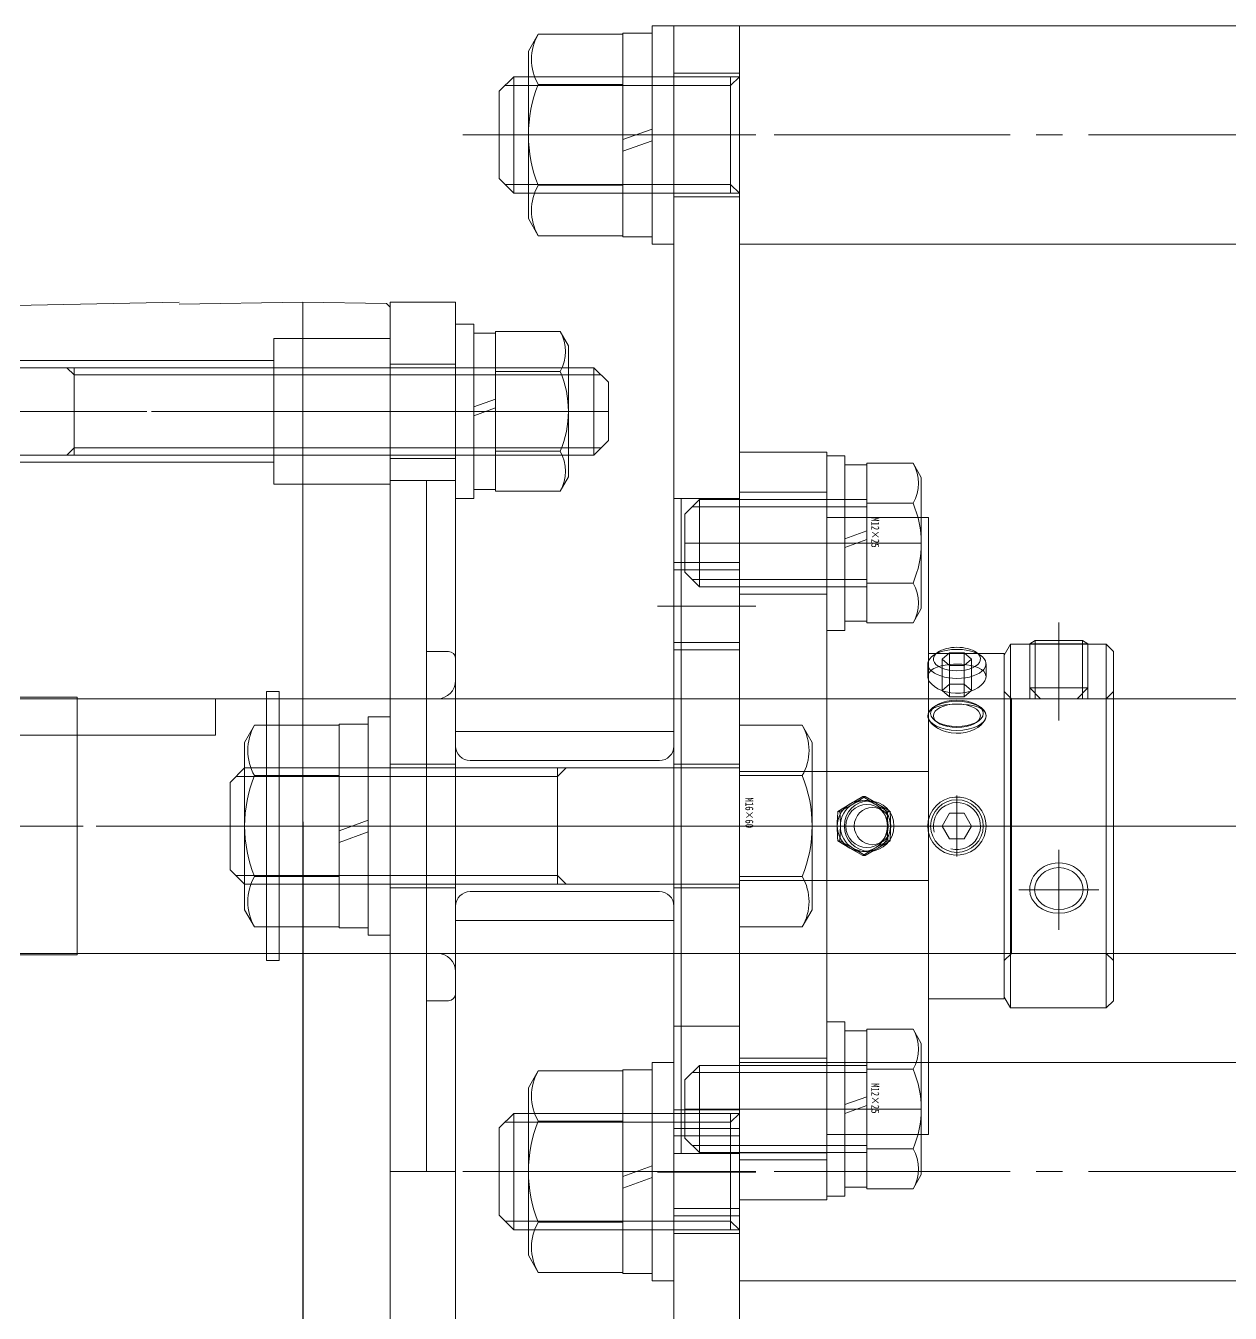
# Model space of a CAD drawing. Units: millimetres at full size. Extents: x -19442 to 19442, y -5866 to 5866.
# Drawn here: x 5594.7 to 5760.2, y -363.8 to -186.9 of the extents above; entities that cross this region are included whole.
import ezdxf
from ezdxf.enums import TextEntityAlignment as Align

# ---------------------------------------------------------------- set-up
doc = ezdxf.new("R2010")
doc.units = ezdxf.units.MM
doc.header["$LTSCALE"] = 3.6
doc.linetypes.add('CHAIN2', pattern=[12, 9, -1, 1, -1])
for name, color, linetype, lineweight in [('0-4_05_CENTER', 2, 'CHAIN2', 9), ('0-6_0', 2, 'Continuous', 9), ('0-8_03_かくれ線', 5, 'Continuous', 9), ('0-9_04_中心線', 4, 'CHAIN2', 9), ('0-C_01_外形線', 134, 'Continuous', 9), ('0-D_02_細線', 6, 'Continuous', 9)]:
    doc.layers.add(name, color=color, linetype=linetype, lineweight=lineweight)
doc.styles.add('ＭＳ ゴシック', font='')
doc.styles.get('ＭＳ ゴシック').set_extended_font_data('MS Gothic')

# ---------------------------------------------------------------- blocks, each defined once
blk = doc.blocks.new('GM-SHYF-RH 0.4kW、1／160、＊＊V、60Hzb_1')
at = {"layer": '0-6_0'}
blk.add_line((72.019, 29), (70.37, 106.5), dxfattribs=at)
at = {"layer": '0-8_03_かくれ線'}
for p, q in [((50, 16), (50, 100)), ((64, 16), (64, 100)), ((-17.7, 43), (-17.7, 73)), ((-17.5, 17), (-17.5, 43)), ((17.5, 17), (17.5, 43)), ((71.722, 29), (72.019, 12)), ((-18.5, 17), (-18.5, 15.25)), ((-18.5, 17), (18.5, 17)), ((18.5, 17), (18.5, 15.25)), ((-18.5, 15.25), (18.5, 15.25)), ((-17.5, 15.25), (-17.5, -6.5)), ((17.5, 15.25), (17.5, -6.5)), ((-116.981, 12), (-15.972, 12)), ((-15.972, 12), (72.019, 12)), ((71.818, 0.5), (72.019, 12)), ((-15.972, 0), (-116.771, 0)), ((-47.5, -5), (-47.5, 0)), ((-15.972, 0), (71.31, 0)), ((47.5, -5), (47.5, 0)), ((71.31, 0), (71.818, 0.5)), ((47.5, -5), (-47.5, -5)), ((-24, -8), (-24, -5)), ((24, -8), (24, -5)), ((-23, -9), (0, -9)), ((23, -9), (0, -9))]:
    blk.add_line(p, q, dxfattribs=at)
for points in [[(-17.7, 43), (17.7, 43), (17.7, 73)], [(47, 0), (47, 16), (67, 16), (67, 0)]]:
    blk.add_lwpolyline(points, dxfattribs=at)
for centre, radius, start, end in [((-20, -6.5), 2.5, 270, 0), ((20, -6.5), 2.5, 180, 270), ((-23, -8), 1, 180, 270), ((23, -8), 1, 270, 0)]:
    blk.add_arc(centre, radius, start, end, dxfattribs=at)
at = {"layer": '0-9_04_中心線'}
for p, q in [((0, 125), (0, -9)), ((57, -2.543), (57, 118.757))]:
    blk.add_line(p, q, dxfattribs=at)

msp = doc.modelspace()

# ---------------------------------------------------------------- linework, layer by layer
at = {"layer": '0-4_05_CENTER'}
msp.add_line((5692.74, -296.869), (5683.74, -296.869), dxfattribs=at)
at = {"layer": '0-6_0', "color": 134}
for p, q in [((5661.74, -193.869), (5659.74, -195.869)), ((5663.74, -193.869), (5661.74, -193.869)), ((5661.74, -209.869), (5661.74, -193.869)), ((5659.74, -207.869), (5659.74, -195.869)), ((5661.74, -209.869), (5659.74, -207.869)), ((5663.74, -209.869), (5661.74, -209.869)), ((5654.18, -279.369), (5684.18, -279.369)), ((5806.78, -279.368), (5744.14, -279.368)), ((5654.18, -314.369), (5684.18, -314.369)), ((5744.14, -314.369), (5806.78, -314.369)), ((5661.74, -336.369), (5659.74, -338.369)), ((5663.74, -336.369), (5661.74, -336.369)), ((5661.74, -352.369), (5661.74, -336.369)), ((5659.74, -350.369), (5659.74, -338.369)), ((5661.74, -352.369), (5659.74, -350.369)), ((5663.74, -352.369), (5661.74, -352.369))]:
    msp.add_line(p, q, dxfattribs=at)
at = {"layer": '0-6_0'}
msp.add_line((5632.739, -224.85), (5632.774, -413.85), dxfattribs=at)
at = {"layer": '0-6_0', "color": 134}
for points in [[(5683.74, -406.869), (5683.74, -186.869), (5692.74, -186.869), (5692.74, -406.869)], [(5842.74, -186.869), (5692.74, -186.869), (5692.74, -216.869), (5842.74, -216.869)], [(5653.74, -413.869), (5653.74, -224.869), (5644.74, -224.869), (5644.74, -413.869)], [(5656.24, -227.869), (5653.74, -227.869), (5653.74, -251.869), (5656.24, -251.869)], [(5653.74, -309.869), (5683.74, -309.869), (5683.74, -283.869), (5653.74, -283.869)], [(5842.74, -329.369), (5692.74, -329.369), (5692.74, -359.369), (5842.74, -359.369)]]:
    msp.add_lwpolyline(points, close=True, dxfattribs=at)
at = {"layer": '0-6_0'}
msp.add_lwpolyline([(5615.74, -225.146), (5632.739, -224.85), (5644.24, -225.05), (5644.74, -225.559), (5644.74, -413.64), (5632.774, -413.85), (5615.74, -413.553)], dxfattribs=at)
at = {"layer": '0-8_03_かくれ線'}
for p, q in [((5692.74, -193.869), (5663.74, -193.869)), ((5692.74, -193.369), (5683.74, -193.369)), ((5691.54, -193.869), (5691.54, -209.869)), ((5691.54, -195.069), (5692.74, -193.869)), ((5691.54, -195.069), (5663.74, -195.069)), ((5691.54, -208.669), (5663.74, -208.669)), ((5691.54, -208.669), (5692.74, -209.869)), ((5692.74, -209.869), (5663.74, -209.869)), ((5692.74, -210.369), (5683.74, -210.369)), ((5644.74, -233.369), (5653.74, -233.369)), ((5544.74, -233.869), (5669.24, -233.869)), ((5601.322, -234.869), (5600.322, -233.869)), ((5601.322, -233.869), (5601.322, -245.869)), ((5601.322, -234.869), (5669.24, -234.869)), ((5544.74, -245.869), (5669.24, -245.869)), ((5601.322, -244.869), (5600.322, -245.869)), ((5601.322, -244.869), (5669.24, -244.869)), ((5644.74, -246.369), (5653.74, -246.369)), ((5644.74, -249.369), (5653.74, -249.369)), ((5692.74, -250.978), (5704.74, -250.978)), ((5692.74, -251.869), (5683.74, -251.869)), ((5687.24, -251.978), (5685.24, -253.978)), ((5710.24, -252.978), (5686.24, -252.978)), ((5710.24, -251.978), (5687.24, -251.978)), ((5687.24, -263.978), (5687.24, -251.978)), ((5692.74, -251.975), (5704.74, -251.975)), ((5685.24, -261.978), (5685.24, -253.978)), ((5704.74, -254.469), (5717.74, -254.469)), ((5683.74, -260.646), (5692.74, -260.646)), ((5683.74, -261.646), (5692.74, -261.646)), ((5687.24, -263.978), (5685.24, -261.978)), ((5710.24, -262.978), (5686.24, -262.978)), ((5710.24, -263.978), (5687.24, -263.978)), ((5704.74, -264.978), (5692.74, -264.978)), ((5683.74, -271.646), (5692.74, -271.646)), ((5732.64, -279.369), (5732.64, -271.869)), ((5733.406, -279.369), (5733.406, -271.869)), ((5739.873, -279.369), (5739.873, -271.869)), ((5740.64, -271.869), (5740.64, -279.369)), ((5683.74, -272.646), (5692.74, -272.646)), ((5721.629, -273.044), (5720.619, -273.919)), ((5720.619, -278.249), (5720.619, -273.919)), ((5720.619, -273.919), (5721.629, -274.794)), ((5721.629, -273.044), (5723.65, -273.044)), ((5721.629, -279.124), (5721.629, -273.044)), ((5724.66, -273.919), (5723.65, -273.044)), ((5723.65, -279.124), (5723.65, -273.044)), ((5723.65, -274.794), (5724.66, -273.919)), ((5724.66, -278.249), (5724.66, -273.919)), ((5718.64, -276.323), (5718.64, -274.583)), ((5721.629, -274.794), (5723.65, -274.794)), ((5726.64, -274.583), (5726.64, -276.324)), ((5724.66, -278.249), (5723.65, -277.374)), ((5654.18, -279.368), (5552.742, -279.368)), ((5620.742, -279.369), (5620.742, -284.369)), ((5684.18, -279.369), (5744.14, -279.369)), ((5729.14, -279.369), (5718.74, -279.369)), ((5720.619, -278.249), (5721.629, -279.124)), ((5721.629, -279.124), (5723.65, -279.124)), ((5723.65, -279.124), (5724.66, -278.249)), ((5730.14, -279.369), (5730.14, -314.369)), ((5740.64, -277.869), (5732.64, -277.869)), ((5734.14, -279.369), (5732.64, -277.869)), ((5739.14, -279.369), (5740.64, -277.869)), ((5743.14, -279.369), (5744.14, -278.369)), ((5743.14, -279.369), (5743.14, -314.369)), ((5719.374, -280.559), (5719.687, -280.337)), ((5725.592, -280.337), (5725.906, -280.559)), ((5720, -282.647), (5719.687, -282.425)), ((5725.592, -282.425), (5725.279, -282.647)), ((5550.742, -284.369), (5620.742, -284.369)), ((5644.74, -288.369), (5653.74, -288.369)), ((5655.74, -287.869), (5681.74, -287.869)), ((5692.74, -288.369), (5683.74, -288.369)), ((5692.74, -288.869), (5624.74, -288.869)), ((5624.74, -304.869), (5624.74, -288.869)), ((5667.74, -290.069), (5624.74, -290.069)), ((5667.74, -288.869), (5667.74, -304.869)), ((5667.74, -290.069), (5668.94, -288.869)), ((5702.74, -289.369), (5692.74, -289.369)), ((5704.74, -289.369), (5704.74, -304.369)), ((5709.694, -292.827), (5711.363, -293.838)), ((5711.787, -293.838), (5711.132, -293.459)), ((5713.207, -294.694), (5711.787, -293.838)), ((5713.141, -294.848), (5713.456, -294.848)), ((5713.141, -298.89), (5711.363, -299.9)), ((5711.787, -299.9), (5713.211, -299.041)), ((5713.141, -298.89), (5713.456, -298.89)), ((5711.363, -299.9), (5709.694, -300.91)), ((5667.74, -303.669), (5624.74, -303.669)), ((5667.74, -303.669), (5668.94, -304.869)), ((5702.74, -304.369), (5692.74, -304.369)), ((5692.74, -304.869), (5624.74, -304.869)), ((5644.74, -305.369), (5653.74, -305.369)), ((5655.74, -305.869), (5681.74, -305.869)), ((5692.74, -305.369), (5683.74, -305.369)), ((5654.18, -314.369), (5552.742, -314.369)), ((5684.18, -314.369), (5744.14, -314.369)), ((5729.14, -314.369), (5718.74, -314.369)), ((5743.14, -314.369), (5744.14, -315.369)), ((5692.74, -324.369), (5683.74, -324.369)), ((5692.74, -328.76), (5704.74, -328.76)), ((5687.24, -329.76), (5685.24, -331.76)), ((5710.24, -330.76), (5686.24, -330.76)), ((5710.24, -329.76), (5687.24, -329.76)), ((5687.24, -341.76), (5687.24, -329.76)), ((5685.24, -339.76), (5685.24, -331.76)), ((5692.74, -335.869), (5683.74, -335.869)), ((5692.74, -336.369), (5663.74, -336.369)), ((5691.54, -337.569), (5663.74, -337.569)), ((5691.54, -336.369), (5691.54, -352.369)), ((5691.54, -337.569), (5692.74, -336.369)), ((5683.74, -338.428), (5692.74, -338.428)), ((5683.74, -339.428), (5692.74, -339.428)), ((5687.24, -341.76), (5685.24, -339.76)), ((5704.74, -339.269), (5717.74, -339.269)), ((5710.24, -340.76), (5686.24, -340.76)), ((5692.74, -341.869), (5683.74, -341.869)), ((5692.74, -341.869), (5684.74, -341.869)), ((5710.24, -341.76), (5687.24, -341.76)), ((5692.74, -341.762), (5704.74, -341.762)), ((5704.74, -342.76), (5692.74, -342.76)), ((5644.74, -344.369), (5653.74, -344.369)), ((5683.74, -349.428), (5692.74, -349.428)), ((5691.54, -351.169), (5663.74, -351.169)), ((5683.74, -350.428), (5692.74, -350.428)), ((5691.54, -351.169), (5692.74, -352.369)), ((5692.74, -352.369), (5663.74, -352.369)), ((5692.74, -352.869), (5683.74, -352.869))]:
    msp.add_line(p, q, dxfattribs=at)
for points in [[(5684.74, -341.869), (5684.74, -251.869), (5692.74, -251.869)], [(5726.64, -276.322), (5726.616, -276.544), (5726.488, -276.888), (5726.255, -277.231), (5725.921, -277.562), (5725.496, -277.866), (5724.985, -278.135), (5724.407, -278.353), (5723.777, -278.51), (5723.115, -278.598), (5722.446, -278.613), (5721.783, -278.557), (5721.148, -278.431), (5720.555, -278.243), (5720.016, -277.999), (5719.549, -277.71), (5719.166, -277.386), (5718.881, -277.041), (5718.705, -276.691), (5718.64, -276.346), (5718.64, -276.323), (5718.688, -276.02), (5718.845, -275.719), (5719.108, -275.448), (5719.467, -275.213), (5719.919, -275.014), (5720.448, -274.855), (5721.043, -274.736), (5721.685, -274.657), (5722.159, -274.627), (5722.64, -274.617)], [(5722.64, -274.617), (5723.306, -274.636), (5723.953, -274.696), (5724.562, -274.795), (5725.118, -274.933), (5725.608, -275.114), (5726.015, -275.334), (5726.328, -275.593), (5726.537, -275.887), (5726.632, -276.206), (5726.64, -276.322)], [(5723.65, -277.374), (5721.629, -277.374), (5720.619, -278.249)], [(5743.14, -279.369), (5730.14, -279.369), (5729.14, -278.369)], [(5718.725, -281.318), (5718.674, -281.46), (5718.64, -281.713)], [(5726.64, -281.713), (5726.584, -281.394), (5726.421, -281.103), (5726.154, -280.849), (5725.792, -280.633), (5725.337, -280.454), (5724.806, -280.315), (5724.205, -280.212), (5723.559, -280.147), (5722.896, -280.117), (5722.225, -280.121), (5721.58, -280.158), (5720.964, -280.227), (5720.39, -280.333), (5719.877, -280.476), (5719.431, -280.662), (5719.074, -280.888), (5718.82, -281.156), (5718.725, -281.318)], [(5718.64, -281.713), (5718.66, -281.92), (5718.721, -282.132), (5718.735, -282.166)], [(5718.735, -282.166), (5718.906, -282.482), (5719.19, -282.828), (5719.573, -283.161), (5720.039, -283.463), (5720.589, -283.725), (5721.199, -283.928), (5721.848, -284.059), (5722.521, -284.113), (5723.181, -284.088), (5723.825, -283.989), (5724.434, -283.82), (5724.993, -283.592), (5725.499, -283.307), (5725.925, -282.983), (5726.263, -282.631), (5726.498, -282.268), (5726.604, -281.986), (5726.64, -281.713)], [(5711.363, -293.838), (5713.141, -294.848), (5713.118, -295.34), (5713.101, -295.838), (5713.09, -296.352), (5713.086, -296.869)], [(5713.506, -296.341), (5713.505, -296.254), (5713.494, -295.785), (5713.466, -295.055)], [(5713.086, -296.869), (5713.087, -297.013), (5713.092, -297.484), (5713.103, -297.953), (5713.141, -298.89)], [(5713.466, -298.68), (5713.478, -298.398), (5713.495, -297.9), (5713.506, -297.386), (5713.51, -296.869)], [(5743.14, -314.369), (5730.14, -314.369), (5729.14, -315.369)]]:
    msp.add_lwpolyline(points, dxfattribs=at)
msp.add_circle((5722.64, -296.869), 3.616, dxfattribs=at)
for centre, start, end in [((5655.74, -285.869), 180, 270), ((5681.74, -285.869), 270, 0), ((5655.74, -307.869), 90, 180), ((5681.74, -307.869), 0, 90)]:
    msp.add_arc(centre, 2, start, end, dxfattribs=at)
for centre, major_axis, ratio, start_param, end_param in [((5722.64, -274.583), (4, 0), 0.5, 2.3381013, 7.0866766), ((5722.64, -273.919), (3.233, 0), 0.5, 2.5261129, 6.898665), ((5710.063, -296.869), (0, -3.5), 0.984808, 2.6179939, 2.9902535), ((5710.063, -296.869), (0, -3.5), 0.984808, 1.5707963, 2.6179939), ((5710.063, -296.869), (0, -3.5), 0.984808, 0.5235988, 1.5707963), ((5710.063, -296.869), (0, -3.5), 0.984808, 0.1513392, 0.5235988), ((5736.64, -305.619), (4, 0), 0.923935, 6.2831853, 9.424778), ((5736.64, -305.619), (-3.324, 0), 0.91394, 3.1415927, 6.2831853), ((5736.64, -305.619), (4, 0), 0.808116, 3.1415927, 6.2831853), ((5736.64, -305.619), (3.324, 0), 0.818111, 3.1415927, 6.2831853)]:
    msp.add_ellipse(centre, major_axis=major_axis, ratio=ratio, start_param=start_param, end_param=end_param, dxfattribs=at)
for centre, major_axis, ratio in [((5722.64, -281.381), (-3.616, 0), 0.5), ((5722.64, -281.713), (4, 0), 0.5), ((5722.64, -281.713), (3.233, 0), 0.5), ((5709.64, -296.869), (0, 3.5), 0.984808), ((5710.273, -296.869), (0, 2.96), 0.984808)]:
    msp.add_ellipse(centre, major_axis=major_axis, ratio=ratio, dxfattribs=at)
at = {"layer": '0-9_04_中心線'}
for p, q in [((5902.74, -201.869), (5654.74, -201.869)), ((5680.74, -201.869), (5683.74, -201.869)), ((5694.99, -201.869), (5681.49, -201.869)), ((5532.74, -239.869), (5674.74, -239.869)), ((5635.74, -239.869), (5662.74, -239.869)), ((5669.24, -239.869), (5653.74, -239.869)), ((5717.74, -257.978), (5685.24, -257.978)), ((5705.34, -257.978), (5692.14, -257.978)), ((5707.24, -257.978), (5704.74, -257.978)), ((5681.49, -266.646), (5694.99, -266.646)), ((5736.64, -268.869), (5736.64, -282.369)), ((5722.64, -292.669), (5722.64, -301.069)), ((7026.325, -296.869), (5545.742, -296.869)), ((5702.74, -296.869), (5622.74, -296.869)), ((5635.74, -296.869), (5662.74, -296.869)), ((5641.74, -296.869), (5644.74, -296.869)), ((5648.74, -296.869), (5688.74, -296.869)), ((5694.99, -296.869), (5681.49, -296.869)), ((5682.52, -296.869), (5731.36, -296.869)), ((5726.14, -296.869), (5747.14, -296.869)), ((5736.64, -300.119), (5736.64, -311.119)), ((5731.14, -305.619), (5742.14, -305.619)), ((5717.74, -335.76), (5685.24, -335.76)), ((5705.34, -335.76), (5692.14, -335.76)), ((5707.24, -335.76), (5704.74, -335.76)), ((5902.74, -344.369), (5654.74, -344.369)), ((5680.74, -344.369), (5683.74, -344.369)), ((5694.99, -344.369), (5681.49, -344.369)), ((5681.49, -344.458), (5694.99, -344.458))]:
    msp.add_line(p, q, dxfattribs=at)
for points in [[(5663.74, -201.869), (5676.74, -201.869), (5680.74, -201.869)], [(5624.74, -296.869), (5637.74, -296.869), (5641.74, -296.869)], [(5663.74, -344.369), (5676.74, -344.369), (5680.74, -344.369)]]:
    msp.add_lwpolyline(points, dxfattribs=at)
at = {"layer": '0-C_01_外形線'}
for p, q in [((5683.74, -216.869), (5683.74, -186.869)), ((5665.1, -188.012), (5663.74, -190.369)), ((5676.74, -188.012), (5665.1, -188.012)), ((5676.74, -187.869), (5676.74, -202.525)), ((5680.74, -187.869), (5676.74, -187.869)), ((5680.74, -187.869), (5680.74, -201.069)), ((5663.74, -190.369), (5663.74, -213.369)), ((5676.74, -194.941), (5665.1, -194.941)), ((5680.74, -201.069), (5676.74, -202.525)), ((5680.74, -202.669), (5676.74, -204.125)), ((5680.74, -202.669), (5680.74, -215.869)), ((5676.74, -204.125), (5676.74, -215.869)), ((5676.74, -208.797), (5665.1, -208.797)), ((5665.1, -215.725), (5663.74, -213.369)), ((5676.74, -215.869), (5680.74, -215.869)), ((5680.74, -216.869), (5683.74, -216.869)), ((5656.24, -239.269), (5656.24, -229.119)), ((5659.24, -229.119), (5656.24, -229.119)), ((5659.24, -228.899), (5668.102, -228.899)), ((5659.24, -250.839), (5659.24, -228.899)), ((5659.24, -238.177), (5659.24, -229.119)), ((5668.102, -228.899), (5669.24, -230.869)), ((5669.24, -248.869), (5669.24, -230.869)), ((5659.24, -234.384), (5668.102, -234.384)), ((5669.24, -233.869), (5672.74, -233.869)), ((5672.74, -233.869), (5674.74, -235.869)), ((5672.74, -233.869), (5672.74, -245.869)), ((5674.74, -235.869), (5674.74, -243.869)), ((5656.24, -239.269), (5659.24, -238.177)), ((5656.24, -240.469), (5659.24, -239.377)), ((5656.24, -250.619), (5656.24, -240.469)), ((5659.24, -250.619), (5659.24, -239.377)), ((5672.74, -245.869), (5674.74, -243.869)), ((5659.24, -245.354), (5668.102, -245.354)), ((5669.24, -245.869), (5672.74, -245.869)), ((5704.74, -289.369), (5704.74, -245.478)), ((5704.74, -245.978), (5704.74, -269.978)), ((5707.24, -257.378), (5707.24, -247.228)), ((5710.24, -247.228), (5707.24, -247.228)), ((5710.24, -247.008), (5716.602, -247.008)), ((5710.24, -247.008), (5710.24, -268.948)), ((5710.24, -256.286), (5710.24, -247.228)), ((5716.602, -247.008), (5717.74, -248.978)), ((5668.102, -250.839), (5669.24, -248.869)), ((5717.74, -266.978), (5717.74, -248.978)), ((5656.24, -250.619), (5659.24, -250.619)), ((5659.24, -250.839), (5668.102, -250.839)), ((5710.24, -252.493), (5716.602, -252.493)), ((5718.74, -254.469), (5717.74, -254.469)), ((5718.74, -339.269), (5718.74, -254.469)), ((5707.24, -257.378), (5710.24, -256.286)), ((5707.24, -258.578), (5710.24, -257.486)), ((5710.24, -268.728), (5710.24, -257.486)), ((5707.24, -268.728), (5707.24, -258.578)), ((5710.24, -263.463), (5716.602, -263.463)), ((5716.602, -268.948), (5717.74, -266.978)), ((5707.24, -268.728), (5710.24, -268.728)), ((5710.24, -268.948), (5716.602, -268.948)), ((5707.24, -269.978), (5704.74, -269.978)), ((5729.14, -273.369), (5730.006, -271.869)), ((5743.14, -271.869), (5730.006, -271.869)), ((5730.006, -271.869), (5730.006, -321.869)), ((5733.406, -271.369), (5732.64, -271.812)), ((5740.64, -271.812), (5732.64, -271.812)), ((5732.64, -271.869), (5732.64, -271.812)), ((5733.406, -271.369), (5739.873, -271.369)), ((5740.64, -271.812), (5739.873, -271.369)), ((5740.64, -271.869), (5740.64, -271.812)), ((5743.14, -271.869), (5744.14, -272.869)), ((5743.14, -271.869), (5743.14, -321.869)), ((5718.74, -273.144), (5729.14, -273.144)), ((5719.374, -273.429), (5719.776, -273.144)), ((5719.776, -273.144), (5720, -272.986)), ((5725.279, -272.986), (5725.503, -273.144)), ((5725.503, -273.144), (5725.906, -273.429)), ((5729.14, -320.594), (5729.14, -273.144)), ((5729.14, -273.369), (5729.14, -320.369)), ((5744.14, -320.869), (5744.14, -272.869)), ((5626.1, -283.012), (5624.74, -285.369)), ((5637.74, -283.012), (5626.1, -283.012)), ((5637.74, -282.869), (5637.74, -297.525)), ((5641.74, -282.869), (5637.74, -282.869)), ((5641.74, -282.869), (5641.74, -296.069)), ((5644.74, -311.869), (5644.74, -281.869)), ((5692.74, -283.012), (5701.379, -283.012)), ((5692.74, -283.012), (5692.74, -310.725)), ((5701.379, -283.012), (5702.74, -285.369)), ((5624.74, -285.369), (5624.74, -308.369)), ((5702.74, -308.369), (5702.74, -285.369)), ((5624.74, -288.869), (5622.74, -290.869)), ((5637.74, -289.941), (5626.1, -289.941)), ((5692.74, -289.941), (5701.379, -289.941)), ((5718.74, -289.369), (5702.74, -289.369)), ((5622.74, -302.869), (5622.74, -290.869)), ((5710.009, -292.827), (5708.34, -293.838)), ((5711.132, -293.459), (5710.009, -292.827)), ((5708.34, -293.838), (5706.562, -294.848)), ((5713.456, -294.848), (5713.207, -294.694)), ((5713.466, -295.055), (5713.456, -294.848)), ((5721.629, -295.119), (5723.65, -295.119)), ((5723.65, -295.119), (5724.66, -296.869)), ((5641.74, -296.069), (5637.74, -297.525)), ((5713.51, -296.869), (5713.506, -296.341)), ((5724.66, -296.869), (5723.65, -298.619)), ((5641.74, -297.669), (5637.74, -299.125)), ((5641.74, -297.669), (5641.74, -310.869)), ((5706.247, -298.89), (5706.562, -298.89)), ((5713.211, -299.041), (5713.456, -298.89)), ((5713.456, -298.89), (5713.466, -298.68)), ((5721.629, -298.619), (5723.65, -298.619)), ((5637.74, -299.125), (5637.74, -310.869)), ((5710.009, -300.91), (5711.13, -300.28)), ((5711.13, -300.28), (5711.787, -299.9)), ((5709.694, -300.91), (5710.009, -300.91)), ((5624.74, -304.869), (5622.74, -302.869)), ((5637.74, -303.797), (5626.1, -303.797)), ((5692.74, -303.797), (5701.379, -303.797)), ((5718.74, -304.369), (5702.74, -304.369)), ((5704.74, -348.26), (5704.74, -304.369)), ((5626.1, -310.725), (5624.74, -308.369)), ((5701.379, -310.725), (5702.74, -308.369)), ((5637.74, -310.869), (5641.74, -310.869)), ((5692.74, -310.725), (5701.379, -310.725)), ((5641.74, -311.869), (5644.74, -311.869)), ((5729.14, -320.594), (5718.74, -320.594)), ((5729.14, -320.369), (5730.006, -321.869)), ((5743.14, -321.869), (5730.006, -321.869)), ((5743.14, -321.869), (5744.14, -320.869)), ((5704.74, -323.76), (5704.74, -347.76)), ((5707.24, -335.16), (5707.24, -325.01)), ((5710.24, -325.01), (5707.24, -325.01)), ((5710.24, -324.79), (5716.602, -324.79)), ((5710.24, -324.79), (5710.24, -346.729)), ((5710.24, -334.068), (5710.24, -325.01)), ((5716.602, -324.79), (5717.74, -326.76)), ((5717.74, -344.76), (5717.74, -326.76)), ((5665.1, -330.512), (5663.74, -332.869)), ((5676.74, -330.512), (5665.1, -330.512)), ((5676.74, -330.369), (5676.74, -345.025)), ((5680.74, -330.369), (5676.74, -330.369)), ((5680.74, -330.369), (5680.74, -343.569)), ((5683.74, -359.369), (5683.74, -329.369)), ((5710.24, -330.275), (5716.602, -330.275)), ((5663.74, -332.869), (5663.74, -355.869)), ((5707.24, -335.16), (5710.24, -334.068)), ((5707.24, -336.36), (5710.24, -335.268)), ((5710.24, -346.51), (5710.24, -335.268)), ((5676.74, -337.441), (5665.1, -337.441)), ((5707.24, -346.51), (5707.24, -336.36)), ((5718.74, -339.269), (5717.74, -339.269)), ((5710.24, -341.245), (5716.602, -341.245)), ((5680.74, -343.569), (5676.74, -345.025)), ((5716.602, -346.729), (5717.74, -344.76)), ((5680.74, -345.169), (5676.74, -346.625)), ((5676.74, -346.625), (5676.74, -358.369)), ((5680.74, -345.169), (5680.74, -358.369)), ((5707.24, -346.51), (5710.24, -346.51)), ((5710.24, -346.729), (5716.602, -346.729)), ((5704.74, -348.26), (5692.74, -348.26)), ((5707.24, -347.76), (5704.74, -347.76)), ((5676.74, -351.297), (5665.1, -351.297)), ((5665.1, -358.225), (5663.74, -355.869)), ((5676.74, -358.369), (5680.74, -358.369)), ((5680.74, -359.369), (5683.74, -359.369))]:
    msp.add_line(p, q, dxfattribs=at)
for points in [[(5680.74, -216.869), (5680.74, -186.869), (5683.74, -186.869)], [(5676.74, -188.012), (5676.74, -215.725), (5665.1, -215.725)], [(5692.74, -348.26), (5692.74, -245.478), (5704.74, -245.478)], [(5704.74, -245.978), (5707.24, -245.978), (5707.24, -269.978)], [(5637.74, -283.012), (5637.74, -310.725), (5626.1, -310.725)], [(5641.74, -311.869), (5641.74, -281.869), (5644.74, -281.869)], [(5706.247, -294.848), (5707.916, -293.838), (5709.694, -292.827), (5710.009, -292.827)], [(5706.247, -298.89), (5706.225, -298.398), (5706.208, -297.9), (5706.197, -297.386), (5706.193, -296.869), (5706.193, -296.725), (5706.198, -296.254), (5706.209, -295.785), (5706.247, -294.848), (5706.562, -294.848)], [(5706.562, -294.848), (5706.584, -295.34), (5706.602, -295.838), (5706.613, -296.352), (5706.616, -296.869), (5706.616, -297.013), (5706.611, -297.484), (5706.6, -297.953), (5706.562, -298.89)], [(5721.629, -298.619), (5720.619, -296.869), (5721.629, -295.119)], [(5709.694, -300.91), (5707.916, -299.9), (5706.247, -298.89)], [(5706.562, -298.89), (5708.34, -299.9), (5710.009, -300.91)], [(5704.74, -323.76), (5707.24, -323.76), (5707.24, -347.76)], [(5676.74, -330.512), (5676.74, -358.225), (5665.1, -358.225)], [(5680.74, -359.369), (5680.74, -329.369), (5683.74, -329.369)]]:
    msp.add_lwpolyline(points, dxfattribs=at)
for centre, radius, start, end in [((5671.1, -191.477), 6.928, 150.00001, 209.99999), ((5682.061, -201.869), 18.321, 157.78075, 202.21925), ((5671.1, -212.261), 6.928, 150.00001, 209.99999), ((5663.352, -231.642), 5.485, 330.00001, 29.99999), ((5655.444, -239.869), 13.796, 336.57346, 23.42654), ((5663.352, -248.096), 5.485, 330.00001, 29.99999), ((5711.852, -249.751), 5.485, 330.00001, 29.99999), ((5703.944, -257.978), 13.796, 336.57346, 23.42654), ((5711.852, -266.205), 5.485, 330.00001, 29.99999), ((5632.1, -286.477), 6.928, 150.00001, 209.99999), ((5695.379, -286.477), 6.928, 330.00001, 29.99999), ((5643.061, -296.869), 18.321, 157.78075, 202.21925), ((5684.418, -296.869), 18.321, 337.78075, 22.21925), ((5722.64, -296.869), 4, 192.83857, 167.16143), ((5722.64, -296.869), 4, 167.16143, 192.83857), ((5632.1, -307.261), 6.928, 150.00001, 209.99999), ((5695.379, -307.261), 6.928, 330.00001, 29.99999), ((5711.852, -327.533), 5.485, 330.00001, 29.99999), ((5671.1, -333.977), 6.928, 150.00001, 209.99999), ((5703.944, -335.76), 13.796, 336.57346, 23.42654), ((5682.061, -344.369), 18.321, 157.78075, 202.21925), ((5711.852, -343.987), 5.485, 330.00001, 29.99999), ((5671.1, -354.761), 6.928, 150.00001, 209.99999)]:
    msp.add_arc(centre, radius, start, end, dxfattribs=at)
for centre, major_axis, ratio, start_param, end_param in [((5722.64, -274.583), (4, 0), 0.5, 0.8034913, 2.3381013), ((5722.64, -273.919), (3.233, 0), 0.5, 0.6154797, 2.5261129), ((5710.063, -296.869), (0, -3.5), 0.984808, 2.9902535, 3.6651914), ((5710.063, -296.869), (0, -3.5), 0.984808, 3.6651914, 4.712389), ((5710.063, -296.869), (0, -3.5), 0.984808, 4.712389, 5.7595865), ((5710.063, -296.869), (0, -3.5), 0.984808, 5.7595865, 6.4345245)]:
    msp.add_ellipse(centre, major_axis=major_axis, ratio=ratio, start_param=start_param, end_param=end_param, dxfattribs=at)
for centre, major_axis in [((5710.577, -296.869), (0, 3.46)), ((5711.046, -296.869), (0, 2.56))]:
    msp.add_ellipse(centre, major_axis=major_axis, ratio=0.984808, dxfattribs=at)
at = {"layer": '0-D_02_細線'}
for p, q in [((5663.74, -195.069), (5660.54, -195.069)), ((5663.74, -208.669), (5660.54, -208.669)), ((5669.24, -234.869), (5673.74, -234.869)), ((5669.24, -244.869), (5673.74, -244.869)), ((5733.406, -271.869), (5733.406, -271.369)), ((5739.873, -271.869), (5739.873, -271.369)), ((5624.74, -290.069), (5623.54, -290.069)), ((5624.74, -303.669), (5623.54, -303.669)), ((5663.74, -337.569), (5660.54, -337.569)), ((5663.74, -351.169), (5660.54, -351.169))]:
    msp.add_line(p, q, dxfattribs=at)
msp.add_arc((5722.64, -296.869), 3.233, 255, 195, dxfattribs=at)

# ---------------------------------------------------------------- block references
at = {"layer": '0-6_0', "rotation": 90}
msp.add_blockref('GM-SHYF-RH 0.4kW、1／160、＊＊V、60Hzb_1', (5644.74, -296.869), dxfattribs=at)

# ---------------------------------------------------------------- texts
at = {"layer": '0-8_03_かくれ線', "style": 'ＭＳ ゴシック', "width": 0.8}
for s, p in [('M12×25', (5710.54, -254.413)), ('M16×60', (5693.24, -292.956)), ('M12×25', (5710.54, -332.195))]:
    msp.add_text(s, height=1.1, rotation=270, dxfattribs=at).set_placement(p, align=Align.BOTTOM_LEFT)

doc.saveas('drawing.dxf')
